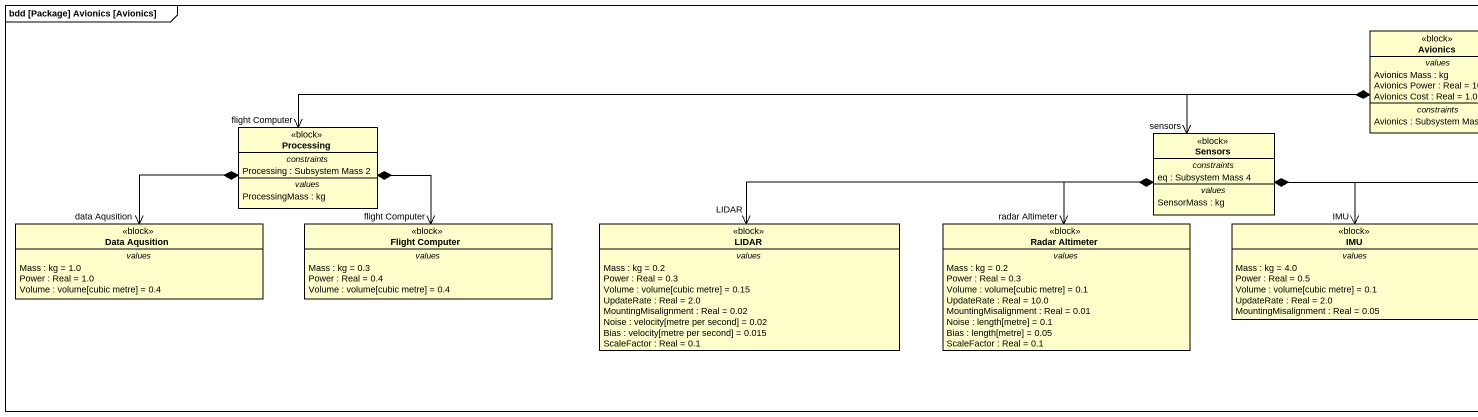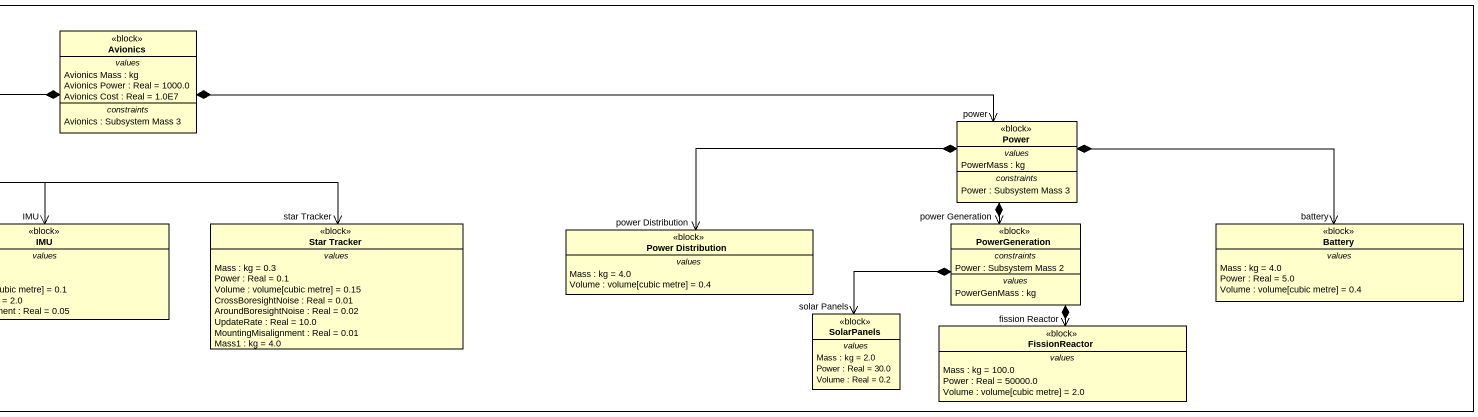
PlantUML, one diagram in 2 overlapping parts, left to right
@startuml
mainframe bdd [Package] Avionics [Avionics]
hide circle
hide empty members
class Avionics <<block>> {
  -- values --
  Avionics Mass : kg
  Avionics Power : Real = 1000.0
  Avionics Cost : Real = 1.0E7
  -- constraints --
  Avionics : Subsystem Mass 3
}
class Processing <<block>> {
  -- constraints --
  Processing : Subsystem Mass 2
  -- values --
  ProcessingMass : kg
}
class Sensors <<block>> {
  -- constraints --
  eq : Subsystem Mass 4
  -- values --
  SensorMass : kg
}
class Power <<block>> {
  -- values --
  PowerMass : kg
  -- constraints --
  Power : Subsystem Mass 3
}
class "Data Aqusition" as Data_Aqusition <<block>> {
  -- values --
  Mass : kg = 1.0
  Power : Real = 1.0
  Volume : volume[cubic metre] = 0.4
}
class "Flight Computer" as Flight_Computer <<block>> {
  -- values --
  Mass : kg = 0.3
  Power : Real = 0.4
  Volume : volume[cubic metre] = 0.4
}
class LIDAR <<block>> {
  -- values --
  Mass : kg = 0.2
  Power : Real = 0.3
  Volume : volume[cubic metre] = 0.15
  UpdateRate : Real = 2.0
  MountingMisalignment : Real = 0.02
  Noise : velocity[metre per second] = 0.02
  Bias : velocity[metre per second] = 0.015
  ScaleFactor : Real = 0.1
}
class "Radar Altimeter" as Radar_Altimeter <<block>> {
  -- values --
  Mass : kg = 0.2
  Power : Real = 0.3
  Volume : volume[cubic metre] = 0.1
  UpdateRate : Real = 10.0
  MountingMisalignment : Real = 0.01
  Noise : length[metre] = 0.1
  Bias : length[metre] = 0.05
  ScaleFactor : Real = 0.1
}
class IMU <<block>> {
  -- values --
  Mass : kg = 4.0
  Power : Real = 0.5
  Volume : volume[cubic metre] = 0.1
  UpdateRate : Real = 2.0
  MountingMisalignment : Real = 0.05
}
class "Star Tracker" as Star_Tracker <<block>> {
  -- values --
  Mass : kg = 0.3
  Power : Real = 0.1
  Volume : volume[cubic metre] = 0.15
  CrossBoresightNoise : Real = 0.01
  AroundBoresightNoise : Real = 0.02
  UpdateRate : Real = 10.0
  MountingMisalignment : Real = 0.01
  Mass1 : kg = 4.0
}
class "Power Distribution" as Power_Distribution <<block>> {
  -- values --
  Mass : kg = 4.0
  Volume : volume[cubic metre] = 0.4
}
class PowerGeneration <<block>> {
  -- constraints --
  Power : Subsystem Mass 2
  -- values --
  PowerGenMass : kg
}
class Battery <<block>> {
  -- values --
  Mass : kg = 4.0
  Power : Real = 5.0
  Volume : volume[cubic metre] = 0.4
}
class SolarPanels <<block>> {
  -- values --
  Mass : kg = 2.0
  Power : Real = 30.0
  Volume : Real = 0.2
}
class FissionReactor <<block>> {
  -- values --
  Mass : kg = 100.0
  Power : Real = 50000.0
  Volume : volume[cubic metre] = 2.0
}
Avionics *-left-> "flight Computer" Processing
Avionics *-left-> "sensors" Sensors
Avionics *-right-> "power" Power
Processing *-left-> "data Aqusition" Data_Aqusition
Processing *--> "flight Computer" Flight_Computer
Sensors *-left-> "LIDAR" LIDAR
Sensors *--> "radar Altimeter" Radar_Altimeter
Sensors *--> "IMU" IMU
Sensors *-right-> "star Tracker" Star_Tracker
Power *-left-> "power Distribution" Power_Distribution
Power *--> "power Generation" PowerGeneration
Power *-right-> "battery" Battery
PowerGeneration *-left-> "solar Panels" SolarPanels
PowerGeneration *--> "fission Reactor" FissionReactor
@enduml
